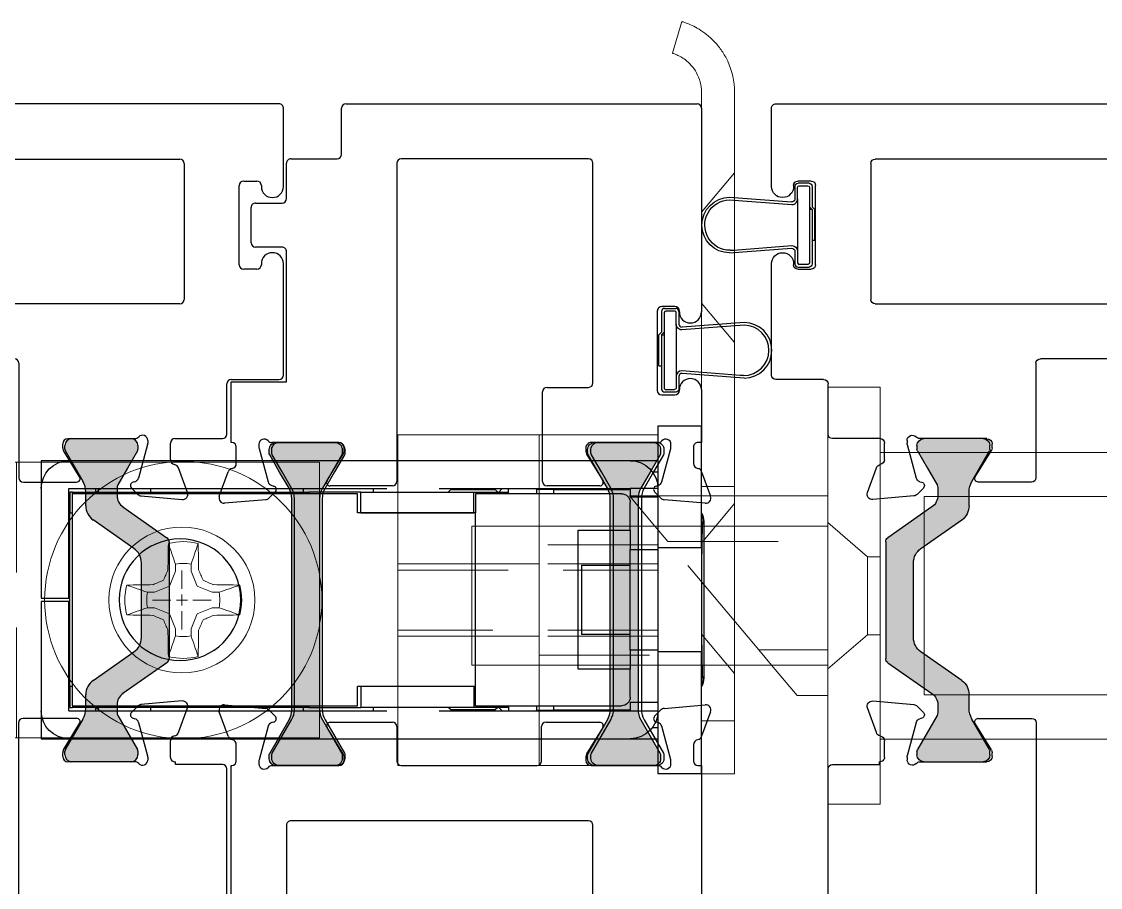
# Model space of a CAD drawing. Extents: x -82 to 113, y -82 to 93.
# Drawn here: x 24.41 to 26.855, y 19.848 to 21.81 of the extents above; entities that cross this region are included whole.
import ezdxf

# ---------------------------------------------------------------- set-up
doc = ezdxf.new("R2010")
doc.units = 0
doc.header["$MEASUREMENT"] = 0
for name, pattern in [('C', [0]), ('HIDDEN', [0.375, 0.25, -0.125]), ('SLD-Solid', [0])]:
    doc.linetypes.add(name, pattern=pattern)
doc.layers.get('0').update_dxf_attribs({"linetype": 'CONTINUOUS'})
for name, color, linetype in [('1', 7, 'CONTINUOUS'), ('Ballons', 7, 'CONTINUOUS'), ('I-Strut', 7, 'CONTINUOUS'), ('INERTIA', 7, 'CONTINUOUS'), ('VENT', 5, 'CONTINUOUS')]:
    doc.layers.add(name, color=color, linetype=linetype)

# ---------------------------------------------------------------- blocks, each defined once
blk = doc.blocks.new('Truth Latch')
at = {"color": 7, "linetype": 'SLD-Solid'}
for p, q in [((-0.1038, 0.3937), (-0.0054, 0.3937)), ((-0.1038, 0.1181), (-0.1038, 0.3937)), ((-0.0054, 0.3937), (-0.0054, 0.1181)), ((-1.5015, 0.252), (-1.5015, 0.315)), ((-1.5015, 0.315), (-1.4385, 0.315)), ((-1.4385, 0.315), (-0.1668, 0.315)), ((-0.1668, 0.315), (-0.1038, 0.315)), ((-0.1161, 0.2894), (-0.1038, 0.2894)), ((-1.5015, 0.0039), (-1.5015, 0.252)), ((-1.4385, 0.252), (-0.718, 0.252)), ((-1.4385, 0.252), (-1.4385, 0.0039)), ((-1.3775, 0.252), (-1.3775, 0.2441)), ((-1.3716, 0.252), (-1.3716, 0.2441)), ((-1.2534, 0.2441), (-1.2534, 0.252)), ((-0.907, 0.252), (-0.907, 0.2441)), ((-0.7495, 0.2441), (-0.7495, 0.252)), ((-0.5999, 0.252), (-0.1668, 0.252)), ((-0.5743, 0.249), (-0.5792, 0.2441)), ((-0.5743, 0.249), (-0.5255, 0.249)), ((-0.5255, 0.249), (-0.472, 0.249)), ((-0.467, 0.2441), (-0.472, 0.249)), ((-0.4641, 0.2441), (-0.4572, 0.252)), ((-0.4424, 0.2402), (-0.4424, 0.252)), ((-0.3794, 0.252), (-0.3794, 0.25)), ((-0.3794, 0.252), (-0.3794, 0.25)), ((-0.3794, 0.2402), (-0.3794, 0.25)), ((-0.3794, 0.25), (-0.3401, 0.25)), ((-0.1668, 0.25), (-0.3401, 0.25)), ((-0.1668, 0.252), (-0.1038, 0.252)), ((-0.1668, 0.2323), (-0.1668, 0.252)), ((-1.4365, 0.1969), (-1.4365, 0.2441)), ((-1.4365, 0.2441), (-1.4306, 0.2441)), ((-1.4306, 0.2402), (-1.4306, 0.2441)), ((-0.8952, 0.2441), (-1.4306, 0.2441)), ((-1.4306, 0.2402), (-0.7849, 0.2402)), ((-1.4306, 0.2402), (-1.4306, -0.2402)), ((-0.8952, 0.2441), (-0.7771, 0.2441)), ((-0.7849, 0.2402), (-0.7849, 0.1969)), ((-0.7771, 0.1969), (-0.7771, 0.2441)), ((-0.5212, 0.2441), (-0.7771, 0.2441)), ((-0.5212, 0.1969), (-0.5212, 0.2441)), ((-0.4464, 0.2441), (-0.5212, 0.2441)), ((-0.5172, 0.2402), (-0.5172, 0.1969)), ((-0.5172, 0.2402), (-0.1865, 0.2402)), ((-0.4424, 0.2441), (-0.4464, 0.2441)), ((-0.4464, 0.2402), (-0.4464, 0.2441)), ((-0.1668, 0.2323), (-0.1038, 0.2323)), ((-0.1668, 0.2205), (-0.1668, 0.1575)), ((-1.4306, 0.1969), (-1.4365, 0.1969)), ((-1.4365, 0.1969), (-1.4365, -0.1969)), ((-0.5172, 0.1969), (-0.7849, 0.1969)), ((-0.5212, 0.1969), (-0.7771, 0.1969)), ((-0.5172, 0.1969), (-0.5172, -0.1969)), ((0, 0.1772), (-0.0019, 0.1772)), ((0, -0.1772), (0, 0.1772)), ((-0.1668, 0.1575), (-0.2849, 0.1575)), ((-0.2849, 0.1575), (-0.2849, -0.1575)), ((-0.1668, 0.1142), (-0.1668, 0.1575)), ((-0.1038, 0.1142), (-0.1668, 0.1142)), ((-0.1668, 0.1142), (-0.1668, -0.1142)), ((-0.0054, 0.1181), (-0.1038, 0.1181)), ((-0.1038, -0.1181), (-0.1038, 0.1181)), ((-0.0054, -0.1181), (-0.0054, 0.1181)), ((-0.1668, 0.0787), (-0.2771, 0.0787)), ((-0.2771, -0.0787), (-0.2771, 0.0787)), ((-1.4385, 0.0039), (-1.5015, 0.0039)), ((-1.5015, -0.0039), (-1.4385, -0.0039)), ((-1.5015, -0.252), (-1.5015, -0.0039)), ((-1.4385, -0.0039), (-1.4385, -0.252)), ((-0.2771, -0.0787), (-0.1668, -0.0787)), ((-0.1668, -0.1142), (-0.1038, -0.1142)), ((-0.1668, -0.1575), (-0.1668, -0.1142)), ((-0.1038, -0.1181), (-0.0054, -0.1181)), ((-0.1038, -0.3937), (-0.1038, -0.1181)), ((-0.0054, -0.1181), (-0.0054, -0.3937)), ((-0.2849, -0.1575), (-0.1668, -0.1575)), ((-0.1668, -0.1575), (-0.1668, -0.2205)), ((-0.0019, -0.1772), (0, -0.1772)), ((-1.4365, -0.2441), (-1.4365, -0.1969)), ((-1.4365, -0.1969), (-1.4306, -0.1969)), ((-0.5172, -0.1969), (-0.7849, -0.1969)), ((-0.7849, -0.1969), (-0.7849, -0.2402)), ((-0.7771, -0.1969), (-0.7771, -0.2441)), ((-0.7771, -0.1969), (-0.5212, -0.1969)), ((-0.5212, -0.1969), (-0.5212, -0.2441)), ((-0.5172, -0.2402), (-0.5172, -0.1969)), ((-1.4306, -0.2441), (-1.4365, -0.2441)), ((-0.7849, -0.2402), (-1.4306, -0.2402)), ((-1.4306, -0.2402), (-1.4306, -0.2441)), ((-1.4306, -0.2441), (-0.8952, -0.2441)), ((-1.3775, -0.2441), (-1.3775, -0.252)), ((-1.3716, -0.2441), (-1.3716, -0.252)), ((-1.2534, -0.252), (-1.2534, -0.2441)), ((-0.907, -0.2441), (-0.907, -0.252)), ((-0.7771, -0.2441), (-0.8952, -0.2441)), ((-0.7771, -0.2441), (-0.5212, -0.2441)), ((-0.7495, -0.252), (-0.7495, -0.2441)), ((-0.5792, -0.2441), (-0.5743, -0.249)), ((-0.5212, -0.2441), (-0.4464, -0.2441)), ((-0.1865, -0.2402), (-0.5172, -0.2402)), ((-0.472, -0.249), (-0.467, -0.2441)), ((-0.4572, -0.252), (-0.4641, -0.2441)), ((-0.4464, -0.2402), (-0.4464, -0.2441)), ((-0.4464, -0.2441), (-0.4424, -0.2441)), ((-0.4424, -0.2402), (-0.4424, -0.252)), ((-0.3794, -0.25), (-0.3794, -0.2402)), ((-0.1038, -0.2323), (-0.1668, -0.2323)), ((-0.1668, -0.252), (-0.1668, -0.2323)), ((-1.5015, -0.315), (-1.5015, -0.252)), ((-1.4385, -0.252), (-0.718, -0.252)), ((-0.5999, -0.252), (-0.1668, -0.252)), ((-0.5231, -0.249), (-0.5743, -0.249)), ((-0.472, -0.249), (-0.5231, -0.249)), ((-0.3401, -0.25), (-0.3794, -0.25)), ((-0.3794, -0.25), (-0.3794, -0.252)), ((-0.3794, -0.25), (-0.3794, -0.252)), ((-0.3401, -0.25), (-0.1668, -0.25)), ((-0.1038, -0.252), (-0.1668, -0.252)), ((-0.1038, -0.2894), (-0.1161, -0.2894)), ((-1.4385, -0.315), (-1.5015, -0.315)), ((-0.1668, -0.315), (-1.4385, -0.315)), ((-0.1038, -0.315), (-0.1668, -0.315)), ((-0.0054, -0.3937), (-0.1038, -0.3937))]:
    blk.add_line(p, q, dxfattribs=at)
at = {"color": 8, "linetype": 'SLD-Solid'}
for p, q in [((-0.3401, 0.25), (-0.3401, 0.2402)), ((-0.8952, 0.2402), (-0.8952, 0.2441)), ((-0.8952, -0.2441), (-0.8952, -0.2402)), ((-0.3401, -0.2402), (-0.3401, -0.25))]:
    blk.add_line(p, q, dxfattribs=at)
at = {"color": 7, "linetype": 'SLD-Solid'}
blk.add_circle((-1.1869, 0), 0.1378, dxfattribs=at)
for centre, radius, start, end in [((-1.4385, 0.252), 0.063, 90, 180), ((-0.1668, 0.252), 0.063, 0, 90), ((-0.1865, 0.2205), 0.0197, 0, 90), ((-0.0394, 0.1772), 0.0394, 359.9998, 30.4058), ((-0.0394, -0.1772), 0.0394, 329.5942, 0.0002), ((-0.1865, -0.2205), 0.0197, 270, 0), ((-1.4385, -0.252), 0.063, 180, 270), ((-0.1668, -0.252), 0.063, 270, 0)]:
    blk.add_arc(centre, radius, start, end, dxfattribs=at)
at = {"color": 8, "linetype": 'SLD-Solid'}
for centre, start, end in [((-0.0413, 0.1772), 359.9999, 24.3041), ((-0.0413, -0.1772), 335.6959, 0.0001)]:
    blk.add_arc(centre, 0.0394, start, end, dxfattribs=at)
at = {"color": 7, "linetype": 'SLD-Solid'}
blk.add_ellipse((-0.0019, 0), major_axis=(0, 0.1772), ratio=0.015349, start_param=0.056254, end_param=3.094267, dxfattribs=at)
at = {"color": 8, "linetype": 'SLD-Solid'}
for start_param, end_param in [(0, 0.056254), (3.094267, 3.141593)]:
    blk.add_ellipse((-0.0019, 0), major_axis=(0, 0.1772), ratio=0.015349, start_param=start_param, end_param=end_param, dxfattribs=at)
blk = doc.blocks.new('Q250T190')
for p, q in [((-0.063, 0.181), (-0.0525, 0.0405)), ((-0.057, 0.181), (-0.0465, 0.04)), ((0.057, 0.1719), (0.0465, 0.04)), ((0.063, 0.181), (0.0525, 0.0405)), ((0.057, 0.1798), (0.057, 0.1719)), ((-0.095, 0.001), (-0.095, 0.026)), ((-0.088, 0.033), (-0.0595, 0.033)), ((-0.0595, 0.027), (-0.0855, 0.027)), ((-0.0595, 0.027), (0.0855, 0.027)), ((0.0595, 0.033), (0.088, 0.033)), ((0.095, 0.026), (0.095, 0.001)), ((-0.089, 0.0235), (-0.089, 0.0035)), ((-0.0855, 0), (0.0855, 0)), ((-0.035, -0.006), (-0.041, 0)), ((-0.035, -0.006), (-0.035, 0)), ((0.089, 0.0035), (0.089, 0.0235)), ((-0.088, -0.006), (-0.041, -0.006)), ((-0.035, -0.012), (-0.041, -0.006)), ((-0.035, -0.006), (0.088, -0.006)), ((0.035, -0.012), (-0.035, -0.012)), ((0.035, -0.012), (0.035, -0.006))]:
    blk.add_line(p, q)
for centre, radius, start, end in [((0, 0.181), 0.063, 0, 180), ((0, 0.1804), 0.057, 359.3779, 179.3779), ((-0.088, 0.026), 0.007, 90, 180), ((-0.0855, 0.0235), 0.0035, 90, 180), ((-0.0595, 0.04), 0.007, 270, 4.2588), ((0.0595, 0.04), 0.013, 180, 270), ((0.0595, 0.04), 0.007, 175.7412, 270), ((-0.088, 0.001), 0.007, 180, 270), ((-0.0855, 0.0035), 0.0035, 180, 270), ((0.0855, 0.0035), 0.0035, 270, 0), ((0.088, 0.001), 0.007, 270, 0)]:
    blk.add_arc(centre, radius, start, end)
at = {"extrusion": (0, 0, -1)}
for centre, radius, start, end in [((0.0595, 0.04), 0.013, 180, 270.0001), ((-0.0855, 0.0235), 0.0035, 90, 180), ((-0.088, 0.026), 0.007, 90, 180)]:
    blk.add_arc(centre, radius, start, end, dxfattribs=at)
blk = doc.blocks.new('SW_CENTERMARKSYMBOL_0')
at = {"color": 0, "linetype": 'Continuous', "lineweight": 0}
for p, q in [((0, 0.05), (0, 0.1333)), ((-0.05, 0), (-0.1333, 0)), ((0, 0), (-0.025, 0)), ((0, 0), (0, 0.025)), ((0, 0), (0, -0.025)), ((0, 0), (0.025, 0)), ((0.05, 0), (0.1333, 0)), ((0, -0.05), (0, -0.1333))]:
    blk.add_line(p, q, dxfattribs=at)
blk = doc.blocks.new('SW_CENTERMARKSYMBOL_1')
at = {"color": 0, "linetype": 'Continuous', "lineweight": 0}
for p, q in [((0, 0.05), (0, 0.09425)), ((0, 0), (0, 0.05)), ((-0.05, 0), (-0.09425, 0)), ((0, 0), (-0.05, 0)), ((0, 0), (0, -0.05)), ((0, 0), (0.05, 0)), ((0.05, 0), (0.09425, 0)), ((0, -0.05), (0, -0.09425))]:
    blk.add_line(p, q, dxfattribs=at)
blk = doc.blocks.new('25204')
at = {"color": 7, "linetype": 'Continuous', "lineweight": 15}
for p, q in [((0.3125, 0.313), (-0.3125, 0.313)), ((-0.3125, 0.313), (-0.3125, -1.437)), ((0.3125, 0.313), (0.3125, -1.437)), ((0.3125, -1.437), (-0.3125, -1.437))]:
    blk.add_line(p, q, dxfattribs=at)
at = {"color": 7, "linetype": 'HIDDEN', "lineweight": 0}
blk.add_line((0.3125, -0.75), (-0.3125, -0.75), dxfattribs=at)
blk.add_circle((0, 0), 0.1575, dxfattribs=at)
at = {"color": 7, "linetype": 'Continuous', "lineweight": 15}
for centre, radius in [((0, 0), 0.1339), ((0, -1.125), 0.1654)]:
    blk.add_circle(centre, radius, dxfattribs=at)
at = {"color": 7, "linetype": 'Continuous', "lineweight": 0, "xscale": 0.5, "yscale": 0.5, "zscale": 0.5}
for name, p in [('SW_CENTERMARKSYMBOL_1', (0, 0)), ('SW_CENTERMARKSYMBOL_0', (0, -1.125))]:
    blk.add_blockref(name, p, dxfattribs=at)
blk = doc.blocks.new('hdgh')
at = {"color": 7, "linetype": 'Continuous', "lineweight": 15}
for p, q in [((-0.118, -0.4723), (-0.118, 0.4726)), ((-0.118, 0.4726), (0.0001, 0.4726)), ((0.0001, 0.4726), (0.0001, -0.4723)), ((0.0001, 0.3249), (2.2757, 0.3249)), ((0.1001, 0.2249), (0.1001, -0.2247)), ((0.1001, 0.2249), (2.2757, 0.2249)), ((0.1001, -0.2247), (2.2757, -0.2247)), ((2.2757, -0.3247), (0.0001, -0.3247)), ((0.0001, -0.4723), (-0.118, -0.4723))]:
    blk.add_line(p, q, dxfattribs=at)
at = {"color": 5, "linetype": 'Continuous', "lineweight": 15}
for p, q in [((-0.568, 0.2265), (-0.118, 0.2265)), ((-0.5102, 0.1576), (-0.568, 0.2265)), ((-0.1881, -0.2263), (-0.2459, -0.1574)), ((-0.118, -0.2263), (-0.1881, -0.2263))]:
    blk.add_line(p, q, dxfattribs=at)
at = {"color": 1, "linetype": 'Continuous', "lineweight": 15}
for p, q in [((-0.9251, 0.1576), (-0.118, 0.1576)), ((-0.9251, -0.1574), (-0.9251, 0.1576)), ((-0.9251, -0.1574), (-0.118, -0.1574))]:
    blk.add_line(p, q, dxfattribs=at)
at = {"color": 7, "linetype": 'HIDDEN', "lineweight": 0}
for p, q in [((-0.4811, 0.123), (-0.5102, 0.1576)), ((-0.0288, 0.0886), (-0.118, 0.1661)), ((-0.0288, -0.0884), (-0.0288, 0.0886)), ((0.0001, 0.0886), (-0.0288, 0.0886)), ((-0.118, -0.1659), (-0.0288, -0.0884)), ((-0.0288, -0.0884), (0.0001, -0.0884))]:
    blk.add_line(p, q, dxfattribs=at)
at = {"color": 5, "linetype": 'HIDDEN', "lineweight": 0}
for p, q in [((-0.4812, 0.123), (-0.118, 0.123)), ((-0.4811, 0.123), (-0.118, 0.123)), ((-0.275, -0.1227), (-0.4811, 0.123)), ((-0.2459, -0.1574), (-0.275, -0.1227)), ((-0.118, -0.1227), (-0.275, -0.1227)), ((-0.2749, -0.1228), (-0.118, -0.1228))]:
    blk.add_line(p, q, dxfattribs=at)
blk = doc.blocks.new('24993')
at = {"color": 7, "linetype": 'Continuous', "lineweight": 15}
for p, q in [((0, 0), (-0.075, 0)), ((-0.075, -0.156), (-0.075, 0)), ((0, -0.156), (0, 0)), ((-0.075, -1.4164), (-0.075, -0.156)), ((0, -1.545), (0, -0.156)), ((-0.075, -1.545), (-0.075, -1.4164)), ((-0.1192, -1.705), (-0.1406, -1.6331))]:
    blk.add_line(p, q, dxfattribs=at)
at = {"color": 7, "linetype": 'HIDDEN', "lineweight": 0}
for p, q in [((0, -0.12), (-0.075, -0.12)), ((0, -0.2275), (-0.075, -0.3169)), ((-0.075, -0.5231), (0, -0.6125)), ((-0.075, -0.6515), (0, -0.6515)), ((0, -0.9775), (-0.075, -1.0669)), ((-0.075, -1.2731), (0, -1.3625))]:
    blk.add_line(p, q, dxfattribs=at)
at = {"color": 7, "linetype": 'Continuous', "lineweight": 15}
blk.add_arc((-0.167, -1.545), 0.167, 335.1087, 0, dxfattribs=at)
for points, knots in [([(-0.1406, -1.6331), (-0.1406, -1.6331), (-0.1379, -1.6325), (-0.13, -1.6293), (-0.1268, -1.6278), (-0.1195, -1.6239), (-0.1154, -1.6214), (-0.1067, -1.6147), (-0.1023, -1.6107), (-0.0936, -1.6009), (-0.0895, -1.5952), (-0.0827, -1.5824), (-0.0798, -1.5753), (-0.076, -1.5606), (-0.075, -1.5528), (-0.075, -1.545)], [0, 0, 0, 0, 0.25, 0.25, 0.375, 0.375, 0.5, 0.5, 0.625, 0.625, 0.75, 0.75, 0.875, 0.875, 1, 1, 1, 1]), ([(-0.0155, -1.6153), (-0.0193, -1.6234), (-0.0236, -1.631), (-0.0333, -1.6455), (-0.0388, -1.6524), (-0.0503, -1.6648), (-0.0563, -1.6703), (-0.0685, -1.6801), (-0.0746, -1.6843), (-0.086, -1.6912), (-0.0915, -1.694), (-0.101, -1.6985), (-0.1052, -1.7002), (-0.1121, -1.7027), (-0.1147, -1.7036), (-0.1182, -1.7047), (-0.1192, -1.705), (-0.1192, -1.705)], [0, 0, 0, 0, 0.125, 0.125, 0.25, 0.25, 0.375, 0.375, 0.5, 0.5, 0.625, 0.625, 0.75, 0.75, 0.875, 0.875, 1, 1, 1, 1])]:
    blk.add_open_spline(points, degree=3, knots=knots, dxfattribs=at)
blk = doc.blocks.new('GSFDGSF')
at = {"color": 7, "linetype": 'SLD-Solid', "lineweight": 15}
for p, q in [((-0.0176, 0.0812), (-0.0176, 0.0653)), ((0.0176, 0.0653), (0.0176, 0.0812)), ((-0.0176, 0.0653), (-0.0316, 0.0316)), ((0.0316, 0.0316), (0.0176, 0.0653)), ((-0.0316, 0.0316), (-0.0653, 0.0176)), ((0.0653, 0.0176), (0.0316, 0.0316)), ((-0.0653, 0.0176), (-0.0812, 0.0176)), ((0.0812, 0.0176), (0.0653, 0.0176)), ((-0.0812, -0.0176), (-0.0653, -0.0176)), ((-0.0653, -0.0176), (-0.0316, -0.0316)), ((0.0316, -0.0316), (0.0653, -0.0176)), ((0.0653, -0.0176), (0.0812, -0.0176)), ((-0.0316, -0.0316), (-0.0176, -0.0653)), ((0.0176, -0.0653), (0.0316, -0.0316)), ((-0.0176, -0.0653), (-0.0176, -0.0812)), ((0.0176, -0.0812), (0.0176, -0.0653))]:
    blk.add_line(p, q, dxfattribs=at)
blk.add_circle((0, 0), 0.3149, dxfattribs=at)
for centre, radius, start, end in [((5.0375, 0.0042), 5.0728, 178.5977, 179.2704), ((0, 0), 0.1327, 75.2571, 104.7429), ((-5.0375, 0.0042), 5.0728, 0.7296, 1.4023), ((0, 0), 0.0831, 77.7908, 102.2092), ((4.9098, -2.0335), 5.373, 156.9671, 157.243), ((-4.9098, -2.0335), 5.373, 22.757, 23.0329), ((0, 0), 0.1327, 165.2571, 194.7429), ((-0.0042, -5.0375), 5.0728, 90.7296, 91.4023), ((2.0335, -4.9098), 5.373, 112.757, 113.0329), ((-2.0335, -4.9098), 5.373, 66.9671, 67.243), ((0.0042, -5.0375), 5.0728, 88.5977, 89.2704), ((0, 0), 0.1327, 345.2571, 14.7429), ((0, 0), 0.0831, 167.7908, 192.2092), ((0, 0), 0.0831, 347.7908, 12.2092), ((-0.0042, 5.0375), 5.0728, 268.5977, 269.2704), ((2.0335, 4.9098), 5.373, 246.9671, 247.243), ((4.9098, 2.0335), 5.373, 202.757, 203.0329), ((-4.9098, 2.0335), 5.373, 336.9671, 337.243), ((-2.0335, 4.9098), 5.373, 292.757, 293.0329), ((0.0042, 5.0375), 5.0728, 270.7296, 271.4023), ((5.0375, -0.0042), 5.0728, 180.7296, 181.4023), ((-5.0375, -0.0042), 5.0728, 358.5977, 359.2704), ((0, 0), 0.0831, 257.7908, 282.2092), ((0, 0), 0.1327, 255.2571, 284.7429)]:
    blk.add_arc(centre, radius, start, end, dxfattribs=at)
for points in [[(-0.0338, 0.1283), (-0.0284, 0.1126), (-0.023, 0.097), (-0.0176, 0.0812)], [(0.0338, 0.1283), (0.0284, 0.1126), (0.023, 0.097), (0.0176, 0.0812)], [(-0.1283, 0.0338), (-0.1126, 0.0284), (-0.097, 0.023), (-0.0812, 0.0176)], [(0.1283, 0.0338), (0.1126, 0.0284), (0.097, 0.023), (0.0812, 0.0176)], [(-0.1283, -0.0338), (-0.1126, -0.0284), (-0.097, -0.023), (-0.0812, -0.0176)], [(0.1283, -0.0338), (0.1126, -0.0284), (0.097, -0.023), (0.0812, -0.0176)], [(-0.0338, -0.1283), (-0.0284, -0.1126), (-0.023, -0.097), (-0.0176, -0.0812)], [(0.0338, -0.1283), (0.0284, -0.1126), (0.023, -0.097), (0.0176, -0.0812)]]:
    blk.add_open_spline(points, degree=3, dxfattribs=at)
blk = doc.blocks.new('25206')
at = {"color": 7, "linetype": 'Continuous', "lineweight": 15}
for p, q in [((-0.375, 0), (-0.375, -0.59)), ((-0.375, 0), (0.375, 0)), ((0.375, 0), (0.375, -0.59)), ((-0.375, -0.59), (0.375, -0.59))]:
    blk.add_line(p, q, dxfattribs=at)
at = {"color": 7, "linetype": 'HIDDEN', "lineweight": 0}
for p, q in [((-0.125, -0.27), (-0.125, 0)), ((-0.082, 0), (-0.082, -0.59)), ((-0.068, 0), (-0.068, -0.59)), ((0.068, -0.59), (0.068, 0)), ((0.082, 0), (0.082, -0.59)), ((0.125, 0), (0.125, -0.27)), ((-0.375, -0.27), (-0.125, -0.27)), ((0.125, -0.27), (-0.125, -0.27)), ((-0.082, -0.27), (-0.082, -0.59)), ((0.082, -0.27), (0.082, -0.59)), ((0.125, -0.27), (0.375, -0.27))]:
    blk.add_line(p, q, dxfattribs=at)
blk = doc.blocks.new('3206-1_Astragal_Component')
for p, q in [((0.8341, 0.4081), (0.8897, 0.4283)), ((0.9055, 0.4162), (0.8973, 0.323)), ((0, -0.3977), (0, 0.3977)), ((0.01, 0.4077), (0.4718, 0.4077)), ((0.6478, 0.4077), (0.7677, 0.4077)), ((0.7677, 0.4077), (0.7677, 0.3996)), ((0.4968, 0.3827), (0.4968, 0.3826)), ((0.6228, 0.3826), (0.6228, 0.3827)), ((0.7777, 0.3896), (0.815, 0.3896)), ((0.4598, 0.3476), (0.4598, 0.3176)), ((0.4718, 0.3576), (0.4698, 0.3576)), ((0.6498, 0.3576), (0.6468, 0.3576)), ((0.6498, 0.3576), (0.6478, 0.3576)), ((0.6598, 0.3176), (0.6598, 0.3476)), ((0.778, 0.3385), (0.7717, 0.3385)), ((0.8569, 0.3177), (0.781, 0.3381)), ((0.4698, 0.3076), (0.6498, 0.3076)), ((0.7677, 0.3091), (0.7677, 0.1575)), ((0.8664, 0.3049), (0.8652, 0.3094)), ((0.8939, 0.3157), (0.8796, 0.3014)), ((0.7944, 0.1474), (0.8542, 0.1839)), ((0.8661, 0.1772), (0.8661, 0.0577)), ((0.125, 0.1519), (0.125, -0.2727)), ((0.6327, 0.1619), (0.135, 0.1619)), ((0.6427, 0.0577), (0.6427, 0.1519)), ((0.7795, 0.1457), (0.7882, 0.1457)), ((0.8561, 0.0477), (0.6527, 0.0477)), ((0.135, -0.2827), (0.8561, -0.2827)), ((0.8661, -0.2927), (0.8661, -0.4338)), ((0.115, -0.4077), (0.01, -0.4077)), ((0.7677, -0.4141), (0.7677, -0.5657)), ((0.7882, -0.4023), (0.7795, -0.4023)), ((0.8542, -0.4405), (0.7944, -0.4041)), ((0.125, -0.5227), (0.125, -0.4177)), ((0.215, -0.5327), (0.135, -0.5327)), ((0.63, -0.5327), (0.3352, -0.5327)), ((0.63, -0.6577), (0.63, -0.5327)), ((0.225, -0.6027), (0.225, -0.5427)), ((0.3252, -0.5427), (0.3252, -0.6027)), ((0.8652, -0.566), (0.8664, -0.5616)), ((0.8796, -0.558), (0.8939, -0.5723)), ((0.781, -0.5947), (0.8569, -0.5744)), ((0.8973, -0.5797), (0.9055, -0.6728)), ((0.7717, -0.5951), (0.778, -0.5951)), ((0.3152, -0.6127), (0.235, -0.6127)), ((0.7677, -0.6577), (0.63, -0.6577)), ((0.7677, -0.6563), (0.7677, -0.6577)), ((0.815, -0.6463), (0.7777, -0.6463)), ((0.8897, -0.6849), (0.8341, -0.6647))]:
    blk.add_line(p, q)
for centre, radius, start, end in [((0.8937, 0.4172), 0.0118, 355, 110), ((0.01, 0.3977), 0.01, 90, 180), ((0.4718, 0.3827), 0.025, 0, 90), ((0.6478, 0.3827), 0.025, 90, 180), ((0.7777, 0.3996), 0.01, 180, 270), ((0.815, 0.4015), 0.0118, 270, 349.0957), ((0.8382, 0.397), 0.0118, 110, 169.0957), ((0.4718, 0.3826), 0.025, 270, 360), ((0.6478, 0.3826), 0.025, 180, 270), ((0.4698, 0.3476), 0.01, 90, 180), ((0.6498, 0.3476), 0.01, 0, 90), ((0.6498, 0.3476), 0.01, 0, 90), ((0.7717, 0.3267), 0.0118, 90, 228.1897), ((0.7559, 0.3091), 0.0118, 0, 48.1897), ((0.778, 0.3267), 0.0118, 75, 90), ((0.8855, 0.3241), 0.0118, 315, 355), ((0.4698, 0.3176), 0.01, 180, 270), ((0.6498, 0.3176), 0.01, 270, 0), ((0.8538, 0.3063), 0.0118, 15, 75), ((0.874, 0.307), 0.00787, 195, 315), ((0.8583, 0.1772), 0.00787, 360, 121.4), ((0.135, 0.1519), 0.01, 90, 180), ((0.6327, 0.1519), 0.01, 0, 90), ((0.7795, 0.1575), 0.0118, 180, 270), ((0.7882, 0.1575), 0.0118, 270, 301.4), ((0.6527, 0.0577), 0.01, 180.0027, 270.0001), ((0.8561, 0.0577), 0.01, 270.0001, 0), ((0.135, -0.2727), 0.01, 180, 269.9986), ((0.8561, -0.2927), 0.01, 0, 90), ((0.01, -0.3977), 0.01, 180, 269.9986), ((0.115, -0.4177), 0.01, 0, 89.9986), ((0.7795, -0.4141), 0.0118, 90, 180), ((0.7882, -0.4141), 0.0118, 58.6, 90), ((0.8583, -0.4338), 0.00787, 238.6, 0), ((0.135, -0.5227), 0.01, 180, 270), ((0.215, -0.5427), 0.01, 0, 90), ((0.3352, -0.5427), 0.01, 89.9985, 180), ((0.874, -0.5636), 0.00787, 45, 165), ((0.7717, -0.5833), 0.0118, 131.8103, 270), ((0.7559, -0.5657), 0.0118, 311.8103, 0), ((0.8538, -0.563), 0.0118, 285, 345), ((0.8855, -0.5807), 0.0118, 5, 45), ((0.235, -0.6027), 0.01, 180, 270), ((0.3152, -0.6027), 0.01, 270, 0), ((0.778, -0.5833), 0.0118, 270, 285), ((0.7777, -0.6563), 0.01, 90, 180), ((0.815, -0.6581), 0.0118, 10.9043, 90), ((0.8382, -0.6536), 0.0118, 190.9043, 250), ((0.8937, -0.6738), 0.0118, 250, 5)]:
    blk.add_arc(centre, radius, start, end)
blk = doc.blocks.new('3206-2_Astragal_Component')
for p, q in [((-0.163, 1.0305), (-0.01, 1.0305)), ((-0.173, 0.9675), (-0.173, 1.0205)), ((0, 1.0205), (0, -1.0205)), ((-0.083, 0.9805), (-0.1131, 0.9805)), ((-0.0731, 0.7905), (-0.073, 0.9705)), ((-0.173, 0.7405), (-0.173, 0.7943)), ((-0.1131, 0.7805), (-0.0831, 0.7805)), ((-0.135, 0.7305), (-0.163, 0.7305)), ((-0.125, 0.4199), (-0.125, 0.7205)), ((-0.8796, 0.3253), (-0.8877, 0.4184)), ((-0.8719, 0.4305), (-0.8164, 0.4103)), ((-0.7972, 0.3918), (-0.76, 0.3918)), ((-0.75, 0.4018), (-0.75, 0.4099)), ((-0.75, 0.4099), (-0.135, 0.4099)), ((-0.8619, 0.3036), (-0.8762, 0.3179)), ((-0.7633, 0.3403), (-0.8391, 0.3199)), ((-0.7539, 0.3407), (-0.7603, 0.3407)), ((-0.8475, 0.3116), (-0.8487, 0.3071)), ((-0.75, 0.1597), (-0.75, 0.3113)), ((-0.8484, 0.0577), (-0.8484, 0.1794)), ((-0.8364, 0.1861), (-0.7767, 0.1496)), ((-0.7705, 0.1479), (-0.7618, 0.1479)), ((-0.6251, 0.1541), (-0.6251, 0.0913)), ((-0.1351, 0.1641), (-0.6151, 0.1641)), ((-0.1251, -0.5205), (-0.1251, 0.1541)), ((-0.6251, 0.0913), (-0.6251, -0.5205)), ((-0.7601, 0.0477), (-0.8384, 0.0477)), ((-0.7501, -0.2705), (-0.7501, 0.0377)), ((-0.8484, -0.4316), (-0.8484, -0.2905)), ((-0.8384, -0.2805), (-0.7601, -0.2805)), ((-0.7767, -0.4019), (-0.8364, -0.4383)), ((-0.7618, -0.4001), (-0.7705, -0.4001)), ((-0.75, -0.5635), (-0.75, -0.4119)), ((-0.6151, -0.5305), (-0.1351, -0.5305)), ((-0.8762, -0.5701), (-0.8619, -0.5558)), ((-0.8487, -0.5594), (-0.8475, -0.5638)), ((-0.8877, -0.6706), (-0.8796, -0.5775)), ((-0.8391, -0.5722), (-0.7633, -0.5925)), ((-0.7603, -0.5929), (-0.7539, -0.5929)), ((-0.76, -0.6441), (-0.7972, -0.6441)), ((-0.75, -0.6555), (-0.75, -0.6541)), ((-0.135, -0.6555), (-0.75, -0.6555)), ((-0.8164, -0.6625), (-0.8719, -0.6827)), ((-0.125, -0.8955), (-0.125, -0.6655)), ((-0.25, -1.0205), (-0.25, -0.9155)), ((-0.24, -0.9055), (-0.135, -0.9055)), ((-0.01, -1.0305), (-0.24, -1.0305))]:
    blk.add_line(p, q)
for centre, radius, start, end in [((-0.163, 1.0205), 0.01, 90, 180), ((-0.01, 1.0205), 0.01, 0, 90), ((-0.1131, 0.9705), 0.01, 90, 184.9171), ((-0.083, 0.9705), 0.01, 359.9761, 90), ((-0.148, 0.9675), 0.025, 180, 4.9171), ((-0.1481, 0.7925), 0.025, 356.7242, 175.9465), ((-0.1131, 0.7905), 0.01, 176.7242, 270), ((-0.0831, 0.7905), 0.01, 270, 359.9761), ((-0.163, 0.7405), 0.01, 180, 270), ((-0.135, 0.7205), 0.01, 360, 90), ((-0.876, 0.4194), 0.0118, 70, 185), ((-0.135, 0.4199), 0.01, 270, 0), ((-0.8204, 0.3992), 0.0118, 10.9043, 70), ((-0.7972, 0.4037), 0.0118, 190.9043, 270), ((-0.76, 0.4018), 0.01, 270, 0), ((-0.8678, 0.3263), 0.0118, 185, 225), ((-0.8361, 0.3085), 0.0118, 105, 165), ((-0.7603, 0.3289), 0.0118, 90, 105), ((-0.7539, 0.3289), 0.0118, 311.8103, 90), ((-0.7382, 0.3113), 0.0118, 131.8103, 180), ((-0.8563, 0.3092), 0.00787, 225, 345), ((-0.8405, 0.1794), 0.00787, 58.6, 180), ((-0.7705, 0.1597), 0.0118, 238.6, 270), ((-0.7618, 0.1597), 0.0118, 270, 0), ((-0.6151, 0.1541), 0.01, 90, 180), ((-0.1351, 0.1541), 0.01, 360, 90), ((-0.8384, 0.0577), 0.01, 180, 269.9999), ((-0.7601, 0.0377), 0.01, 360, 90), ((-0.8384, -0.2905), 0.01, 90.0001, 180), ((-0.7601, -0.2705), 0.01, 270, 0), ((-0.7705, -0.4119), 0.0118, 90, 121.4), ((-0.7618, -0.4119), 0.0118, 360, 90), ((-0.8405, -0.4316), 0.00787, 180, 301.4), ((-0.6151, -0.5205), 0.01, 180, 270), ((-0.1351, -0.5205), 0.01, 270, 360), ((-0.8563, -0.5614), 0.00787, 15, 135), ((-0.8678, -0.5785), 0.0118, 135, 175), ((-0.8361, -0.5608), 0.0118, 195, 255), ((-0.7539, -0.5811), 0.0118, 270, 48.1897), ((-0.7382, -0.5635), 0.0118, 180, 228.1897), ((-0.7603, -0.5811), 0.0118, 255, 270), ((-0.8204, -0.6514), 0.0118, 290, 349.0957), ((-0.7972, -0.6559), 0.0118, 90, 169.0957), ((-0.76, -0.6541), 0.01, 360, 90), ((-0.135, -0.6655), 0.01, 0, 90), ((-0.876, -0.6716), 0.0118, 175, 290), ((-0.135, -0.8955), 0.01, 270, 0), ((-0.24, -0.9155), 0.01, 90, 180), ((-0.24, -1.0205), 0.01, 180, 270), ((-0.01, -1.0205), 0.01, 270, 0)]:
    blk.add_arc(centre, radius, start, end)
blk = doc.blocks.new('24896_18.6mmX1.6mm_Std_I-Strut')
at = {"layer": 'I-Strut'}
h = blk.add_hatch(color=256, dxfattribs=at)
h.dxf.hatch_style = 1
h.paths.add_polyline_path([(0.3661, 0.0787), (0.3661, 0.0984, 0.414214), (0.3504, 0.1142), (0.3423, 0.1142, 0.131652), (0.3383, 0.1131), (0.2625, 0.0693, -0.131652), (0.2388, 0.063), (-0.2388, 0.063, -0.131652), (-0.2625, 0.0693), (-0.2992, 0.0905), (-0.3383, 0.1131, 0.131652), (-0.3423, 0.1142), (-0.3504, 0.1142, 0.414214), (-0.3661, 0.0984), (-0.3661, 0.0787), (-0.3661, -0.0157), (-0.3661, -0.0354, 0.414214), (-0.3504, -0.0512), (-0.3423, -0.0512, 0.131652), (-0.3383, -0.0501), (-0.2992, -0.0275), (-0.2625, -0.0063, -0.131652), (-0.2388, 0), (0.2388, 0, -0.131652), (0.2625, -0.0063), (0.3383, -0.0501, 0.131652), (0.3423, -0.0512), (0.3504, -0.0512, 0.414214), (0.3661, -0.0354), (0.3661, -0.0157)])
blk.add_lwpolyline([(-0.2388, 0.063), (0.2388, 0.063, 0.131652), (0.2625, 0.0693), (0.3383, 0.1131, -0.131652), (0.3423, 0.1142), (0.3504, 0.1142, -0.414214), (0.3661, 0.0984), (0.3661, 0.0787), (0.3661, -0.0157), (0.3661, -0.0354, -0.414214), (0.3504, -0.0512), (0.3423, -0.0512, -0.131652), (0.3383, -0.0501), (0.2625, -0.0063, 0.131652), (0.2388, 0), (-0.2388, 0, 0.131652), (-0.2625, -0.0063), (-0.2992, -0.0275), (-0.3383, -0.0501, -0.131652), (-0.3423, -0.0512), (-0.3504, -0.0512, -0.414214), (-0.3661, -0.0354), (-0.3661, -0.0157), (-0.3661, 0.0787), (-0.3661, 0.0984, -0.414214), (-0.3504, 0.1142), (-0.3423, 0.1142, -0.131652), (-0.3383, 0.1131), (-0.2992, 0.0905), (-0.2625, 0.0693, 0.131652)], format="xyb", close=True, dxfattribs=at)
blk = doc.blocks.new('3206_Astragal_Assembly')
at = {"rotation": 90}
for name, p in [('3206-2_Astragal_Component', (0, 0)), ('24896_18.6mmX1.6mm_Std_I-Strut', (-0.2031, -1.1161)), ('24896_18.6mmX1.6mm_Std_I-Strut', (0.5184, -1.1161)), ('3206-1_Astragal_Component', (-0.0022, -2.25))]:
    blk.add_blockref(name, p, dxfattribs=at)
blk = doc.blocks.new('25198-18.6mmX6.0mm_Std_I-Strut')
at = {"layer": 'I-Strut'}
h = blk.add_hatch(color=256, dxfattribs=at)
h.dxf.hatch_style = 1
h.paths.add_polyline_path([(0.1416, -0.005, 0.244698), (0.1319, 0), (-0.1319, 0, 0.244698), (-0.1416, -0.005), (-0.2114, -0.1047, -0.244698), (-0.2372, -0.1181), (-0.2552, -0.1181, -0.131652), (-0.2611, -0.1165), (-0.2992, -0.0945), (-0.3383, -0.0719, 0.131652), (-0.3423, -0.0709), (-0.3504, -0.0709, 0.414214), (-0.3661, -0.0866), (-0.3661, -0.1063), (-0.3661, -0.2008), (-0.3661, -0.2205, 0.414214), (-0.3504, -0.2362), (-0.3423, -0.2362, 0.131652), (-0.3383, -0.2352), (-0.2992, -0.2126), (-0.2693, -0.1953, -0.131652), (-0.2457, -0.189), (-0.214, -0.189, 0.244698), (-0.1818, -0.1722), (-0.117, -0.0798, -0.244698), (-0.0848, -0.063), (0.0848, -0.063, -0.244698), (0.117, -0.0798), (0.1818, -0.1722, 0.244698), (0.214, -0.189), (0.2457, -0.189, -0.131652), (0.2693, -0.1953), (0.3383, -0.2352, 0.131652), (0.3423, -0.2362), (0.3504, -0.2362, 0.414214), (0.3661, -0.2205), (0.3661, -0.2008), (0.3661, -0.1063), (0.3661, -0.0866, 0.414214), (0.3504, -0.0709), (0.3423, -0.0709, 0.131652), (0.3383, -0.0719), (0.2611, -0.1165, -0.131652), (0.2552, -0.1181), (0.2372, -0.1181, -0.244698), (0.2114, -0.1047)])
for p, q in [((-0.1319, 0), (0.1319, 0)), ((-0.2114, -0.1047), (-0.1416, -0.005)), ((0.1416, -0.005), (0.2114, -0.1047)), ((-0.3504, -0.0709), (-0.3423, -0.0709)), ((-0.3383, -0.0719), (-0.2992, -0.0945)), ((0.0848, -0.063), (-0.0848, -0.063)), ((0.2611, -0.1165), (0.3383, -0.0719)), ((0.3423, -0.0709), (0.3504, -0.0709)), ((-0.3661, -0.1063), (-0.3661, -0.0866)), ((-0.2992, -0.0945), (-0.2611, -0.1165)), ((-0.117, -0.0798), (-0.1818, -0.1722)), ((0.1818, -0.1722), (0.117, -0.0798)), ((0.3661, -0.0866), (0.3661, -0.1063)), ((-0.3661, -0.2008), (-0.3661, -0.1063)), ((-0.2552, -0.1181), (-0.2372, -0.1181)), ((0.2372, -0.1181), (0.2552, -0.1181)), ((0.3661, -0.1063), (0.3661, -0.2008)), ((-0.2693, -0.1953), (-0.2992, -0.2126)), ((-0.214, -0.189), (-0.2457, -0.189)), ((0.2457, -0.189), (0.214, -0.189)), ((0.3383, -0.2352), (0.2693, -0.1953)), ((-0.3661, -0.2205), (-0.3661, -0.2008)), ((-0.2992, -0.2126), (-0.3383, -0.2352)), ((0.3661, -0.2008), (0.3661, -0.2205)), ((-0.3423, -0.2362), (-0.3504, -0.2362)), ((0.3504, -0.2362), (0.3423, -0.2362))]:
    blk.add_line(p, q, dxfattribs=at)
for centre, radius, start, end in [((-0.1319, -0.0118), 0.0118, 90, 145), ((0.1319, -0.0118), 0.0118, 35, 90), ((-0.3504, -0.0866), 0.0157, 90, 180), ((-0.3423, -0.0787), 0.00787, 60, 90), ((-0.0848, -0.1024), 0.0394, 90, 145), ((0.0848, -0.1024), 0.0394, 35, 90), ((0.3423, -0.0787), 0.00787, 90, 120), ((0.3504, -0.0866), 0.0157, 360, 90), ((-0.2552, -0.1063), 0.0118, 240, 270), ((-0.2372, -0.0866), 0.0315, 270, 325), ((0.2372, -0.0866), 0.0315, 215, 270), ((0.2552, -0.1063), 0.0118, 270, 300), ((-0.2457, -0.2362), 0.0472, 90, 120), ((-0.214, -0.1496), 0.0394, 270, 325), ((0.214, -0.1496), 0.0394, 215, 270), ((0.2457, -0.2362), 0.0472, 60, 90), ((-0.3504, -0.2205), 0.0157, 180, 270), ((-0.3423, -0.2283), 0.00787, 270, 300), ((0.3423, -0.2283), 0.00787, 240, 270), ((0.3504, -0.2205), 0.0157, 270, 0)]:
    blk.add_arc(centre, radius, start, end, dxfattribs=at)
blk = doc.blocks.new('3204-1_Sash_Component')
for p, q in [((0.1241, 3.0637), (-0.0535, 3.0637)), ((0.5515, 3.0637), (0.2991, 3.0637)), ((-0.0635, 3.0537), (-0.063, 0.01)), ((0.5615, 2.9456), (0.5615, 3.0537)), ((0.1216, 3.0137), (0.1241, 3.0137)), ((0.2991, 3.0137), (0.3016, 3.0137)), ((0.1116, 2.9737), (0.1116, 3.0037)), ((0.3116, 3.0037), (0.3116, 2.9737)), ((0.3016, 2.9637), (0.1216, 2.9637)), ((0.6855, 2.9356), (0.5715, 2.9356)), ((0.6955, 2.8176), (0.6955, 2.9256)), ((0.0718, 2.8387), (0.3798, 2.8387)), ((0.8175, 2.8463), (0.7619, 2.8261)), ((0.0618, 0.325), (0.0618, 2.8287)), ((0.3898, 2.8287), (0.3898, 0.325)), ((0.8251, 2.741), (0.8333, 2.8342)), ((0.7428, 2.8076), (0.7055, 2.8076)), ((0.6995, 2.7565), (0.7058, 2.7565)), ((0.7089, 2.7561), (0.7847, 2.7357)), ((0.6955, 2.5755), (0.6955, 2.7271)), ((0.793, 2.7274), (0.7942, 2.7229)), ((0.8074, 2.7194), (0.8217, 2.7337)), ((0.782, 2.6019), (0.7222, 2.5654)), ((0.794, 2.4744), (0.794, 2.5952)), ((0.7161, 2.5637), (0.7074, 2.5637)), ((0.5148, 2.2244), (0.5148, 2.4544)), ((0.5248, 2.4644), (0.784, 2.4644)), ((1.5267, 2.2144), (0.5248, 2.2144)), ((1.5367, 2.0994), (1.5367, 2.2044)), ((0.5148, 1.7903), (0.5148, 2.0794)), ((0.5248, 2.0894), (1.5267, 2.0894)), ((0.5698, 1.7528), (0.5148, 1.7903)), ((0.5148, 1.7153), (0.5698, 1.7528)), ((0.5148, 1.1303), (0.5148, 1.7153)), ((0.5698, 1.0928), (0.5148, 1.1303)), ((0.5148, 1.0553), (0.5698, 1.0928)), ((0.5148, 0.4288), (0.5148, 1.0553)), ((1.5283, 0.4188), (0.5248, 0.4188)), ((1.5383, 0.3038), (1.5383, 0.4088)), ((1.1663, 0.3181), (1.175, 0.3181)), ((0.3798, 0.315), (0.0718, 0.315)), ((1.1545, 0.1548), (1.1545, 0.3063)), ((1.1811, 0.3164), (1.2409, 0.2799)), ((1.2529, 0.2866), (1.2529, 0.2938)), ((1.2529, 0.2938), (1.5283, 0.2938)), ((0.017, 0.11), (0.017, 0.18)), ((0.027, 0.19), (0.6387, 0.19)), ((1.2531, 0.1589), (1.252, 0.1544)), ((1.2806, 0.1481), (1.2663, 0.1624)), ((1.1647, 0.1253), (1.1584, 0.1253)), ((1.2436, 0.1461), (1.1678, 0.1258)), ((1.2922, 0.0476), (1.2841, 0.1408)), ((0.066, 0.0225), (0.0183, 0.105)), ((0.6387, 0.119), (0.6239, 0.119)), ((1.1545, 0.065), (1.1545, 0.0742)), ((1.1545, 0.0742), (1.2017, 0.0742)), ((0.6239, 0.065), (1.1545, 0.065)), ((1.2209, 0.0557), (1.2764, 0.0355)), ((-0.053, 0), (0.053, 0))]:
    blk.add_line(p, q)
for centre, radius, start, end in [((-0.0535, 3.0537), 0.01, 90, 180.0086), ((0.1241, 3.0387), 0.025, 270, 90), ((0.2991, 3.0387), 0.025, 90, 270), ((0.5515, 3.0537), 0.01, 0, 90), ((0.1216, 3.0037), 0.01, 90, 180), ((0.3016, 3.0037), 0.01, 360, 90), ((0.1216, 2.9737), 0.01, 180, 270), ((0.3016, 2.9737), 0.01, 270, 0), ((0.5715, 2.9456), 0.01, 180, 270), ((0.6855, 2.9256), 0.01, 0.0003, 90), ((0.0718, 2.8287), 0.01, 90, 180), ((0.3798, 2.8287), 0.01, 0, 90), ((0.8215, 2.8352), 0.0118, 355, 110), ((0.7055, 2.8176), 0.01, 180, 270), ((0.7428, 2.8195), 0.0118, 270, 349.0957), ((0.766, 2.815), 0.0118, 110, 169.0957), ((0.6995, 2.7447), 0.0118, 90, 228.1897), ((0.7058, 2.7447), 0.0118, 75, 90), ((0.8134, 2.7421), 0.0118, 315, 355), ((0.6837, 2.7271), 0.0118, 0, 48.1897), ((0.7816, 2.7243), 0.0118, 15, 75), ((0.8018, 2.725), 0.00787, 195, 315), ((0.7861, 2.5952), 0.00787, 360, 121.4), ((0.7074, 2.5755), 0.0118, 180, 270), ((0.7161, 2.5755), 0.0118, 270, 301.4), ((0.784, 2.4744), 0.01, 270, 0), ((0.5248, 2.4544), 0.01, 90, 180), ((0.5248, 2.2244), 0.01, 180, 270), ((1.5267, 2.2044), 0.01, 0, 90), ((0.5248, 2.0794), 0.01, 90, 180), ((1.5267, 2.0994), 0.01, 270, 360), ((0.5248, 0.4288), 0.01, 179.9999, 270), ((1.5283, 0.4088), 0.01, 360, 90), ((0.0718, 0.325), 0.01, 180, 270), ((0.3798, 0.325), 0.01, 270, 360), ((1.1663, 0.3063), 0.0118, 90, 180), ((1.175, 0.3063), 0.0118, 58.6, 90), ((1.5283, 0.3038), 0.01, 270, 360), ((1.245, 0.2866), 0.00787, 238.6, 0), ((0.027, 0.18), 0.01, 90, 180), ((0.6333, 0.1545), 0.0359, 278.6646, 81.3354), ((1.1427, 0.1548), 0.0118, 311.8103, 360), ((1.2405, 0.1575), 0.0118, 285, 345), ((1.2608, 0.1568), 0.00787, 45, 165), ((1.2723, 0.1397), 0.0118, 5, 45), ((1.1584, 0.1372), 0.0118, 131.8103, 270), ((1.1647, 0.1372), 0.0118, 270, 285), ((0.027, 0.11), 0.01, 180, 210), ((0.6239, 0.092), 0.027, 90, 270), ((1.2017, 0.0624), 0.0118, 10.9043, 90), ((1.2249, 0.0668), 0.0118, 190.9043, 250), ((1.2804, 0.0466), 0.0118, 250, 5), ((-0.053, 0.01), 0.01, 180, 270), ((0.053, 0.015), 0.015, 269.9988, 29.9988)]:
    blk.add_arc(centre, radius, start, end)
blk = doc.blocks.new('3205-2_Sash_Component')
for p, q in [((-0.1935, 3.6226), (-0.656, 3.6226)), ((-0.666, 3.6126), (-0.666, 3.5062)), ((-0.1835, 3.1426), (-0.1835, 3.6126)), ((-0.81, 3.5213), (-0.8018, 3.4281)), ((-0.7386, 3.5132), (-0.7941, 3.5334)), ((-0.666, 3.5062), (-0.6722, 3.5062)), ((-0.6822, 3.4947), (-0.7195, 3.4947)), ((-0.7614, 3.4228), (-0.6855, 3.4432)), ((-0.6825, 3.4436), (-0.6762, 3.4436)), ((-0.7984, 3.4208), (-0.7841, 3.4065)), ((-0.7709, 3.41), (-0.7697, 3.4145)), ((-0.6722, 3.4141), (-0.6722, 3.2626)), ((-0.7706, 3.2823), (-0.7706, 3.1608)), ((-0.6989, 3.2525), (-0.7587, 3.289)), ((-0.684, 3.2508), (-0.6927, 3.2508)), ((-0.7606, 3.1508), (-0.3185, 3.1508)), ((-0.3085, 3.1408), (-0.3085, 3.0176)), ((0.0765, 3.1326), (-0.1735, 3.1326)), ((0.0865, 0.01), (0.0865, 3.1226)), ((-0.2985, 3.0076), (-0.0485, 3.0076)), ((-0.0385, 2.9976), (-0.0385, 2.8426)), ((-0.3085, 2.8226), (-0.3085, 2.7876)), ((-0.0485, 2.8326), (-0.2985, 2.8326)), ((-0.2985, 2.7776), (-0.0485, 2.7776)), ((-0.0385, 2.7676), (-0.0385, 2.4866)), ((-0.1242, 2.4766), (-0.1992, 2.4391)), ((-0.0485, 2.4766), (-0.1242, 2.4766)), ((-0.1992, 2.4391), (-0.1242, 2.4016)), ((-0.1242, 2.4016), (-0.0493, 2.4016)), ((-0.0393, 2.3916), (-0.0393, 2.3291)), ((-0.1793, 2.3091), (-0.1793, 2.1891)), ((-0.0493, 2.3191), (-0.1693, 2.3191)), ((-0.1243, 2.1891), (-0.1243, 2.2541)), ((-0.1143, 2.2641), (-0.0493, 2.2641)), ((-0.0393, 2.2541), (-0.0392, 1.9641)), ((-0.1693, 2.1791), (-0.1343, 2.1791)), ((-0.1793, 2.0291), (-0.1792, 1.9091)), ((-0.1343, 2.0391), (-0.1693, 2.0391)), ((-0.1243, 1.9641), (-0.1243, 2.0291)), ((-0.0492, 1.9541), (-0.1143, 1.9541)), ((-0.1692, 1.8991), (-0.0492, 1.8991)), ((-0.0392, 1.8891), (-0.0392, 1.8266)), ((-0.1242, 1.8166), (-0.1992, 1.7791)), ((-0.0492, 1.8166), (-0.1242, 1.8166)), ((-0.1992, 1.7791), (-0.1242, 1.7416)), ((-0.1242, 1.7416), (-0.0486, 1.7416)), ((-0.0386, 1.7316), (-0.0385, 1.1151)), ((-0.0485, 1.1051), (-0.3019, 1.1051)), ((-0.3119, 1.0951), (-0.3119, 0.9736)), ((-0.2999, 0.9669), (-0.2402, 1.0034)), ((-0.234, 1.0051), (-0.2253, 1.0051)), ((-0.2135, 0.9933), (-0.2135, 0.8418)), ((-0.3254, 0.8494), (-0.3397, 0.8351)), ((-0.311, 0.8414), (-0.3122, 0.8459)), ((-0.2268, 0.8128), (-0.3026, 0.8331)), ((-0.3431, 0.8278), (-0.3512, 0.7346)), ((-0.2174, 0.8123), (-0.2238, 0.8123)), ((-0.2607, 0.7612), (-0.2235, 0.7612)), ((-0.3354, 0.7225), (-0.2799, 0.7427)), ((-0.2135, 0.752), (-0.0385, 0.752)), ((-0.0285, 0.742), (-0.0285, 0.447)), ((-0.0865, 0.427), (-0.0865, 0.2378)), ((-0.0385, 0.437), (-0.0765, 0.437)), ((-0.0265, 0.2503), (0.0035, 0.2503)), ((-0.0365, 0.2378), (-0.0365, 0.2403)), ((0.0135, 0.2403), (0.0135, 0.0603)), ((-0.0865, 0.0628), (-0.0865, 0.01)), ((-0.0365, 0.0603), (-0.0365, 0.0628)), ((0.0035, 0.0503), (-0.0265, 0.0503)), ((-0.0765, 0), (0.0765, 0))]:
    blk.add_line(p, q)
for centre, radius, start, end in [((-0.656, 3.6126), 0.01, 90, 180), ((-0.1935, 3.6126), 0.01, 0, 90), ((-0.7982, 3.5223), 0.0118, 70, 185), ((-0.7426, 3.5021), 0.0118, 10.9043, 70), ((-0.7195, 3.5065), 0.0118, 190.9043, 270), ((-0.6823, 3.5049), 0.0101, 270.3263, 7.2837), ((-0.79, 3.4292), 0.0118, 185, 225), ((-0.7583, 3.4114), 0.0118, 105, 165), ((-0.6825, 3.4317), 0.0118, 90, 105), ((-0.6762, 3.4317), 0.0118, 311.8103, 90), ((-0.6604, 3.4141), 0.0118, 131.8103, 180), ((-0.7785, 3.4121), 0.00787, 225, 345), ((-0.7628, 3.2823), 0.00787, 58.6, 180), ((-0.6927, 3.2626), 0.0118, 238.6, 270), ((-0.684, 3.2626), 0.0118, 270, 0), ((-0.7606, 3.1608), 0.01, 180, 270), ((-0.3185, 3.1408), 0.01, 0, 90), ((-0.1735, 3.1426), 0.01, 180, 270), ((0.0765, 3.1226), 0.01, 0, 90), ((-0.2985, 3.0176), 0.01, 180, 270), ((-0.0485, 2.9976), 0.01, 0, 90), ((-0.0485, 2.8426), 0.01, 270, 360), ((-0.2985, 2.8226), 0.01, 90, 180), ((-0.2985, 2.7876), 0.01, 180, 270), ((-0.0485, 2.7676), 0.01, 360, 90), ((-0.0485, 2.4866), 0.01, 269.9914, 360), ((-0.0493, 2.3916), 0.01, 0.0004, 89.9914), ((-0.0493, 2.3291), 0.01, 270.0086, 0.0086), ((-0.1693, 2.3091), 0.01, 90.0086, 180.0086), ((-0.1143, 2.2541), 0.01, 90.0086, 180.0086), ((-0.0493, 2.2541), 0.01, 0.0086, 90.0086), ((-0.1693, 2.1891), 0.01, 180.0086, 270.0086), ((-0.1343, 2.1891), 0.01, 270.0086, 0.0086), ((-0.1693, 2.0291), 0.01, 90.0086, 180.0086), ((-0.1343, 2.0291), 0.01, 0.0086, 90.0086), ((-0.1143, 1.9641), 0.01, 180.0086, 270.0086), ((-0.0492, 1.9641), 0.01, 270.0086, 0.0086), ((-0.1692, 1.9091), 0.01, 180.0086, 270.0086), ((-0.0492, 1.8891), 0.01, 0.0086, 90.0086), ((-0.0492, 1.8266), 0.01, 270.0086, 0.0267), ((-0.0486, 1.7316), 0.01, 0.0049, 90.0084), ((-0.3019, 1.0951), 0.01, 90, 180), ((-0.0485, 1.1151), 0.01, 270, 0.0049), ((-0.234, 0.9933), 0.0118, 90, 121.4), ((-0.2253, 0.9933), 0.0118, 360, 90), ((-0.304, 0.9736), 0.00787, 180, 301.4), ((-0.3313, 0.8267), 0.0118, 135, 175), ((-0.3198, 0.8438), 0.00787, 15, 135), ((-0.2996, 0.8445), 0.0118, 195, 255), ((-0.2174, 0.8242), 0.0118, 270, 48.1897), ((-0.2017, 0.8418), 0.0118, 180, 228.1897), ((-0.2238, 0.8242), 0.0118, 255, 270), ((-0.2607, 0.7494), 0.0118, 90, 169.0957), ((-0.2235, 0.7512), 0.01, 4.7511, 90), ((-0.3395, 0.7336), 0.0118, 175, 290), ((-0.2839, 0.7538), 0.0118, 290, 349.0957), ((-0.0385, 0.742), 0.01, 0, 90), ((-0.0385, 0.447), 0.01, 270, 0), ((-0.0765, 0.427), 0.01, 90, 180), ((-0.0265, 0.2403), 0.01, 90, 180), ((0.0035, 0.2403), 0.01, 0, 90), ((-0.0615, 0.2378), 0.025, 180, 0), ((-0.0615, 0.0628), 0.025, 0, 180), ((-0.0265, 0.0603), 0.01, 180, 270), ((0.0035, 0.0603), 0.01, 270, 0), ((-0.0765, 0.01), 0.01, 180, 270), ((0.0765, 0.01), 0.01, 270, 0)]:
    blk.add_arc(centre, radius, start, end)
blk = doc.blocks.new('3205_Sash_Yoke_Assembly')
at = {"xscale": -1, "rotation": 270}
for name, p in [('3205-2_Sash_Component', (-3.2889, -0.0765)), ('3204-1_Sash_Component', (-2.6018, -2.1765)), ('25198-18.6mmX6.0mm_Std_I-Strut', (0.2031, -1.1149))]:
    blk.add_blockref(name, p, dxfattribs=at)
blk = doc.blocks.new('3200_Meeting_Stile_Assembly')
blk.add_blockref('3205_Sash_Yoke_Assembly', (-1.0149, 2.24))
at = {"xscale": -1}
for name, p in [('3206_Astragal_Assembly', (-0.0156, 2.25)), ('3205_Sash_Yoke_Assembly', (1.0149, 2.24))]:
    blk.add_blockref(name, p, dxfattribs=at)

msp = doc.modelspace()

# ---------------------------------------------------------------- linework, layer by layer
at = {"layer": '1', "color": 7, "lineweight": 30}
for points in [[(25.0915, 20.7289), (25.0915, 20.2512, 0.131652), (25.0979, 20.2275), (25.1417, 20.1517, -0.131652), (25.1427, 20.1477), (25.1427, 20.1396, -0.414214), (25.127, 20.1239), (25.1073, 20.1239), (25.0128, 20.1239), (24.9931, 20.1239, -0.414214), (24.9774, 20.1396), (24.9774, 20.1477, -0.131652), (24.9784, 20.1517), (25.0222, 20.2275, 0.131652), (25.0285, 20.2512), (25.0285, 20.7289, 0.131652), (25.0222, 20.7525), (25.001, 20.7892), (24.9784, 20.8283, -0.131652), (24.9774, 20.8323), (24.9774, 20.8404, -0.414214), (24.9931, 20.8561), (25.0128, 20.8561), (25.1073, 20.8561), (25.127, 20.8561, -0.414214), (25.1427, 20.8404), (25.1427, 20.8323, -0.131652), (25.1417, 20.8283), (25.1191, 20.7892), (25.0979, 20.7525, 0.131652)], [(25.8147, 20.7289), (25.8147, 20.2512, 0.131652), (25.821, 20.2275), (25.8648, 20.1517, -0.131652), (25.8659, 20.1477), (25.8659, 20.1396, -0.414214), (25.8502, 20.1239), (25.8305, 20.1239), (25.736, 20.1239), (25.7163, 20.1239, -0.414214), (25.7005, 20.1396), (25.7005, 20.1477, -0.131652), (25.7016, 20.1517), (25.7454, 20.2275, 0.131652), (25.7517, 20.2512), (25.7517, 20.7289, 0.131652), (25.7454, 20.7525), (25.7242, 20.7892), (25.7016, 20.8283, -0.131652), (25.7005, 20.8323), (25.7005, 20.8404, -0.414214), (25.7163, 20.8561), (25.736, 20.8561), (25.8305, 20.8561), (25.8502, 20.8561, -0.414214), (25.8659, 20.8404), (25.8659, 20.8323, -0.131652), (25.8648, 20.8283), (25.8423, 20.7892), (25.821, 20.7525, 0.131652)]]:
    msp.add_lwpolyline(points, format="xyb", close=True, dxfattribs=at)

# ---------------------------------------------------------------- block references
at = {"xscale": -1, "rotation": 90}
for name, p in [('Q250T190', (26.1958, 21.3486)), ('25204', (23.6485, 20.4989))]:
    msp.add_blockref(name, p, dxfattribs=at)
at = {"rotation": 270}
msp.add_blockref('Q250T190', (25.8665, 21.0648), dxfattribs=at)
msp.add_blockref('hdgh', (26.3556, 20.5085))
at = {"layer": 'Ballons', "xscale": -1}
for name, p, rotation in [('24993', (26.0258, 20.1048), 180), ('25206', (25.8528, 20.4986), 270)]:
    msp.add_blockref(name, p, dxfattribs=dict(at, rotation=rotation))
at = {"layer": 'Ballons', "xscale": -0.9975, "yscale": 0.9975, "zscale": 0.9975, "rotation": 180}
msp.add_blockref('GSFDGSF', (24.7767, 20.4989), dxfattribs=at)
at = {"layer": 'INERTIA', "color": 7, "linetype": 'C', "xscale": -1, "rotation": 180}
msp.add_blockref('Truth Latch', (25.9562, 20.4995), dxfattribs=at)
at = {"layer": 'VENT', "xscale": -1, "rotation": 180}
msp.add_blockref('3200_Meeting_Stile_Assembly', (25.5566, 21.6236), dxfattribs=at)

doc.saveas('drawing.dxf')
